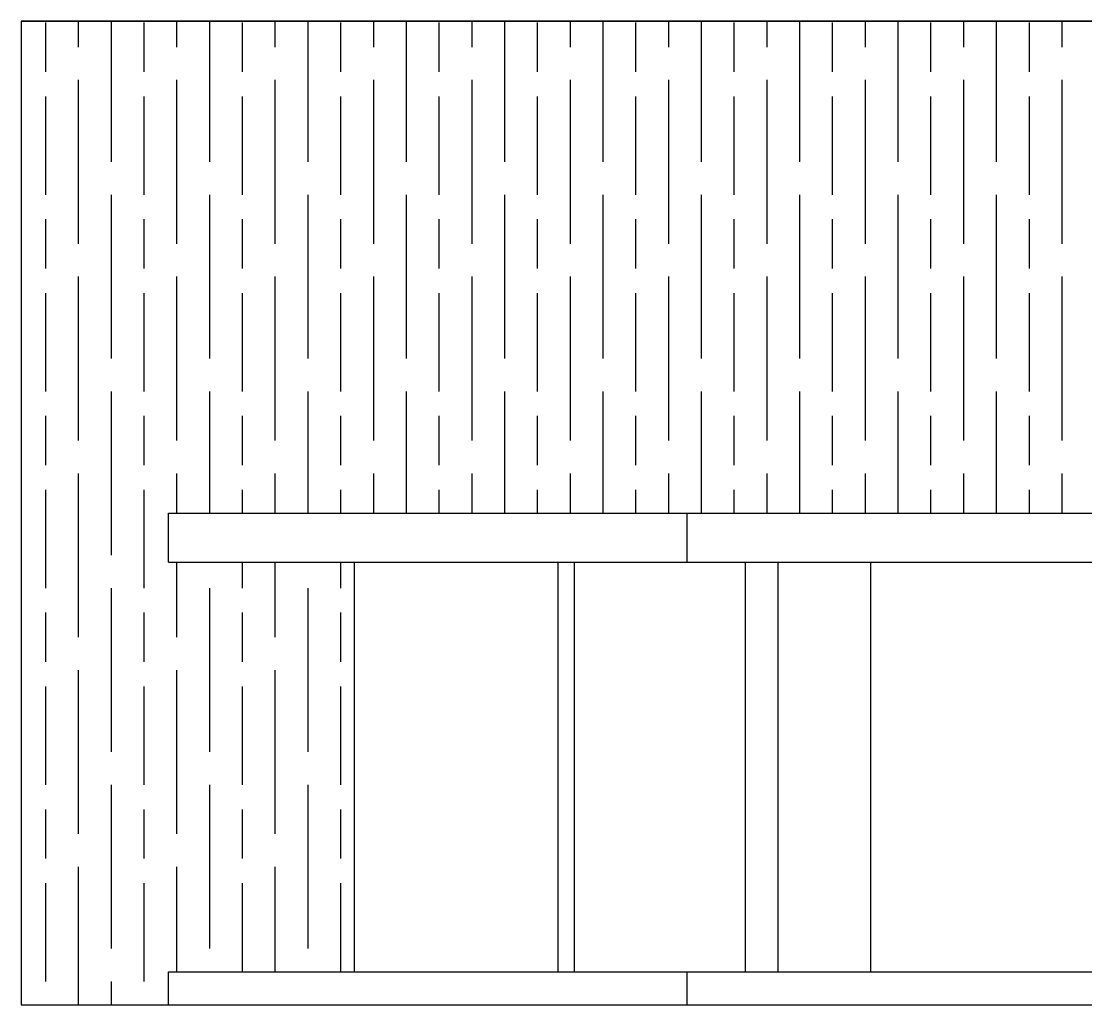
# Model space of a CAD drawing. Header units: centimetres. Extents: x -3096 to 13885, y -3131 to 5891.
# Drawn here: x 11885 to 12534, y 2659 to 3259 of the extents above; entities that cross this region are included whole.
import ezdxf

# ---------------------------------------------------------------- set-up
doc = ezdxf.new("R2010")
doc.units = ezdxf.units.CM

msp = doc.modelspace()

# ---------------------------------------------------------------- hatches: boundary and pattern name
at = {"transparency": 33554508}
h = msp.add_hatch(dxfattribs=at)
h.set_pattern_fill('GOST_WOOD', color=256, scale=10)
h.set_pattern_definition([(90, (5e-05, 173.39), (60, -4e-15), [100, -20]), (90, (20, 153.39), (60, -4e-15), [60, -15, 30, -15]), (90, (40, 123.39), (60, -4e-15), [100, -20])])
h.paths.add_polyline_path([(11885.06, 3259.23), (11885.06, 2659.23), (11974.93, 2659.23), (11974.93, 2679.23), (12088.15, 2679.23), (12088.15, 2929.23), (11974.93, 2929.23), (11974.93, 2959.23), (13800.98, 2959.23), (13800.98, 2929.23), (13629.77, 2929.23), (13629.77, 2679.23), (13800.98, 2679.23), (13800.98, 2659.23), (13885.06, 2659.23), (13885.06, 3259.23)])

# ---------------------------------------------------------------- linework, layer by layer
for p, q in [((11885.06, 3259.23), (13885.06, 3259.23)), ((12865.84, 3259.23), (11885.06, 3259.23)), ((11885.06, 3259.23), (11885.06, 2659.23)), ((12291.37, 2929.23), (12291.37, 2959.23)), ((11974.93, 2929.23), (13800.98, 2929.23)), ((12088.15, 2929.23), (12088.15, 2679.23)), ((12212.41, 2929.23), (12212.41, 2679.23)), ((12222.35, 2929.23), (12222.35, 2679.23)), ((12326.72, 2929.23), (12326.72, 2679.23)), ((12346.6, 2929.23), (12346.6, 2679.23)), ((12403.21, 2929.23), (12403.21, 2679.23)), ((12291.37, 2659.23), (12291.37, 2679.23)), ((11885.06, 2659.23), (13885.06, 2659.23))]:
    msp.add_line(p, q)
for points in [[(11974.93, 2929.23), (11974.93, 2959.23), (13800.98, 2959.23), (13800.98, 2929.23)], [(11974.93, 2659.23), (11974.93, 2679.23), (13800.98, 2679.23), (13800.98, 2659.23)]]:
    msp.add_lwpolyline(points)

doc.saveas('drawing.dxf')
